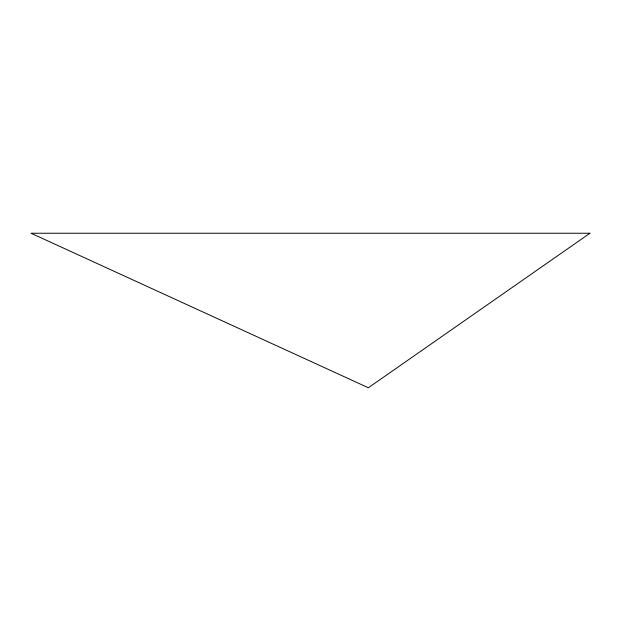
<?xml version="1.0" encoding="UTF-8"?>
<svg xmlns="http://www.w3.org/2000/svg" width="621" height="621" viewBox="0 0 621 621"><rect width="100%" height="100%" fill="white"/><g stroke="black" fill="none" stroke-linecap="round" stroke-linejoin="round"><path stroke-width="0.93" d="M589.95 233.24L368.354 387.76L31.05 233.24L589.95 233.24"/></g></svg>
